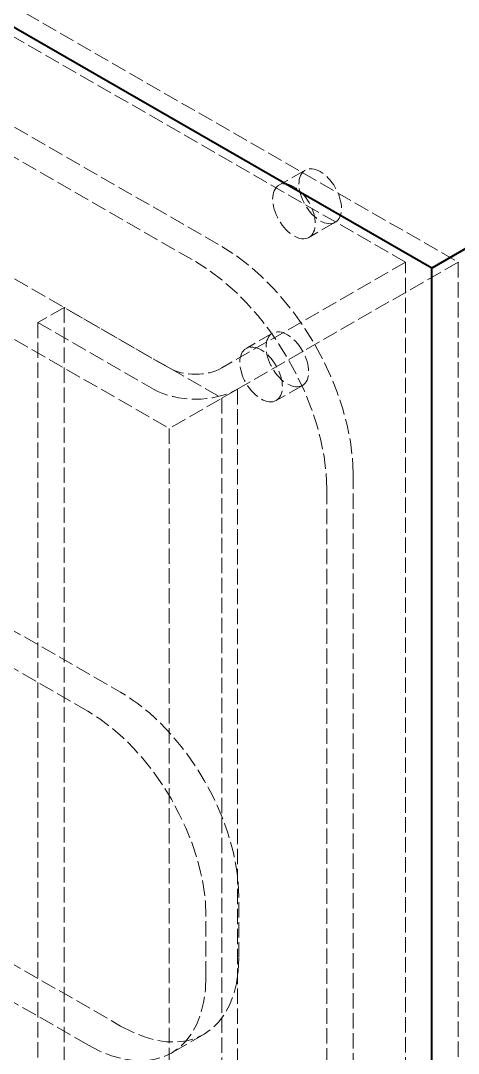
# Model space of a CAD drawing. Header units: millimetres. Extents: x 0 to 2378, y 0 to 1682.
# Drawn here: x 2182.17 to 2191.6, y 1447.91 to 1470.17 of the extents above; entities that cross this region are included whole.
import ezdxf

# ---------------------------------------------------------------- set-up
doc = ezdxf.new("R2010")
doc.units = ezdxf.units.MM
doc.header["$LTSCALE"] = 2
doc.linetypes.add('DASHED', pattern=[0.2067, 0.1654, -0.0413])
doc.layers.add('가려진 것(ISO)', color=2, linetype='DASHED', lineweight=18, true_color=0xffff00)
doc.layers.add('가시적인 것(ISO)', color=3, linetype='Continuous', lineweight=40, true_color=0x00ff00)

msp = doc.modelspace()

# ---------------------------------------------------------------- linework, layer by layer
at = {"layer": '가려진 것(ISO)'}
for p, q in [((2191.0242, 1464.8359), (2104.4743, 1514.6767)), ((2114.091, 1507.0018), (2186.4987, 1465.305)), ((2113.5253, 1506.6761), (2185.933, 1464.9793)), ((2119.1821, 1506.6635), (2191.5899, 1464.9666)), ((2190.4585, 1464.9641), (2119.7478, 1505.6837)), ((2114.091, 1503.7317), (2186.4987, 1462.0348)), ((2114.091, 1502.4261), (2185.3673, 1461.3808)), ((2197.8124, 1468.745), (2191.0242, 1464.8359)), ((2188.2964, 1466.9487), (2187.7307, 1466.623)), ((2188.9436, 1465.8249), (2188.3779, 1465.4992)), ((2191.5899, 1464.9666), (2186.4987, 1462.0348)), ((2190.4585, 1464.9641), (2186.4987, 1462.6838)), ((2190.4585, 1445.343), (2190.4585, 1464.9641)), ((2191.5899, 1464.9666), (2191.5899, 1414.2787)), ((2183.1046, 1463.9868), (2182.5389, 1463.6611)), ((2185.3673, 1462.6838), (2183.1046, 1463.9868)), ((2183.1046, 1463.9868), (2183.1046, 1444.3657)), ((2182.5389, 1463.6611), (2182.5389, 1444.0399)), ((2182.5389, 1463.6611), (2185.0279, 1462.2277)), ((2187.5893, 1463.4317), (2187.0236, 1463.1059)), ((2186.8381, 1462.2277), (2185.3673, 1461.3808)), ((2186.8381, 1462.2277), (2186.8381, 1442.6066)), ((2188.2365, 1462.3079), (2187.6708, 1461.9821)), ((2186.4987, 1462.0348), (2186.4987, 1411.3469)), ((2185.3673, 1461.3808), (2185.3673, 1412.0009)), ((2189.3271, 1460.406), (2189.3271, 1409.7181)), ((2188.7614, 1460.0803), (2188.7614, 1409.3924)), ((2177.0233, 1459.8946), (2184.3208, 1455.6923)), ((2183.6137, 1455.2851), (2176.3162, 1459.4874)), ((2177.0233, 1452.7002), (2184.3208, 1448.4979)), ((2183.6137, 1448.0907), (2176.3162, 1452.293)), ((2186.8664, 1449.9752), (2186.8664, 1451.2832)), ((2186.1593, 1449.568), (2186.1593, 1450.876)), ((2186.1173, 1448.3214), (2185.4102, 1447.9142))]:
    msp.add_line(p, q, dxfattribs=at)
for centre in [(2188.62, 1466.3868), (2188.0543, 1466.0611), (2187.9129, 1462.8698), (2187.3472, 1462.544)]:
    msp.add_ellipse(centre, major_axis=(0.3236, -0.5619), ratio=0.5780931, dxfattribs=at)
for centre, major_axis, ratio, start_param, end_param in [((2186.4987, 1462.0348), (1.9961, -3.4663), 0.5780931, 0.7873319, 2.3581282), ((2185.933, 1461.7091), (1.9961, -3.4663), 0.5780931, 0.7873319, 2.3581282), ((2185.933, 1463.0096), (-0.8, 0), 0.5758617, 0.7853982, 2.3561945), ((2185.933, 1462.749), (1.28, 0), 0.5758617, 3.9269908, 5.4977871), ((2184.3208, 1452.7491), (-1.7965, 3.1197), 0.5780931, 3.9289245, 5.4997209), ((2183.6137, 1452.3419), (1.7965, -3.1197), 0.5780931, 0.7873319, 2.3581282), ((2184.3208, 1451.4411), (1.7965, -3.1197), 0.5780931, 5.4997209, 7.0705172), ((2183.6137, 1451.0339), (1.7965, -3.1197), 0.5780931, 5.4997209, 7.0705172)]:
    msp.add_ellipse(centre, major_axis=major_axis, ratio=ratio, start_param=start_param, end_param=end_param, dxfattribs=at)
at = {"layer": '가시적인 것(ISO)'}
for p, q in [((2191.0242, 1464.8385), (2103.3429, 1515.3307)), ((2198.9438, 1469.3991), (2191.0242, 1464.8385)), ((2191.0242, 1396.1645), (2191.0242, 1464.8385))]:
    msp.add_line(p, q, dxfattribs=at)

doc.saveas('drawing.dxf')
